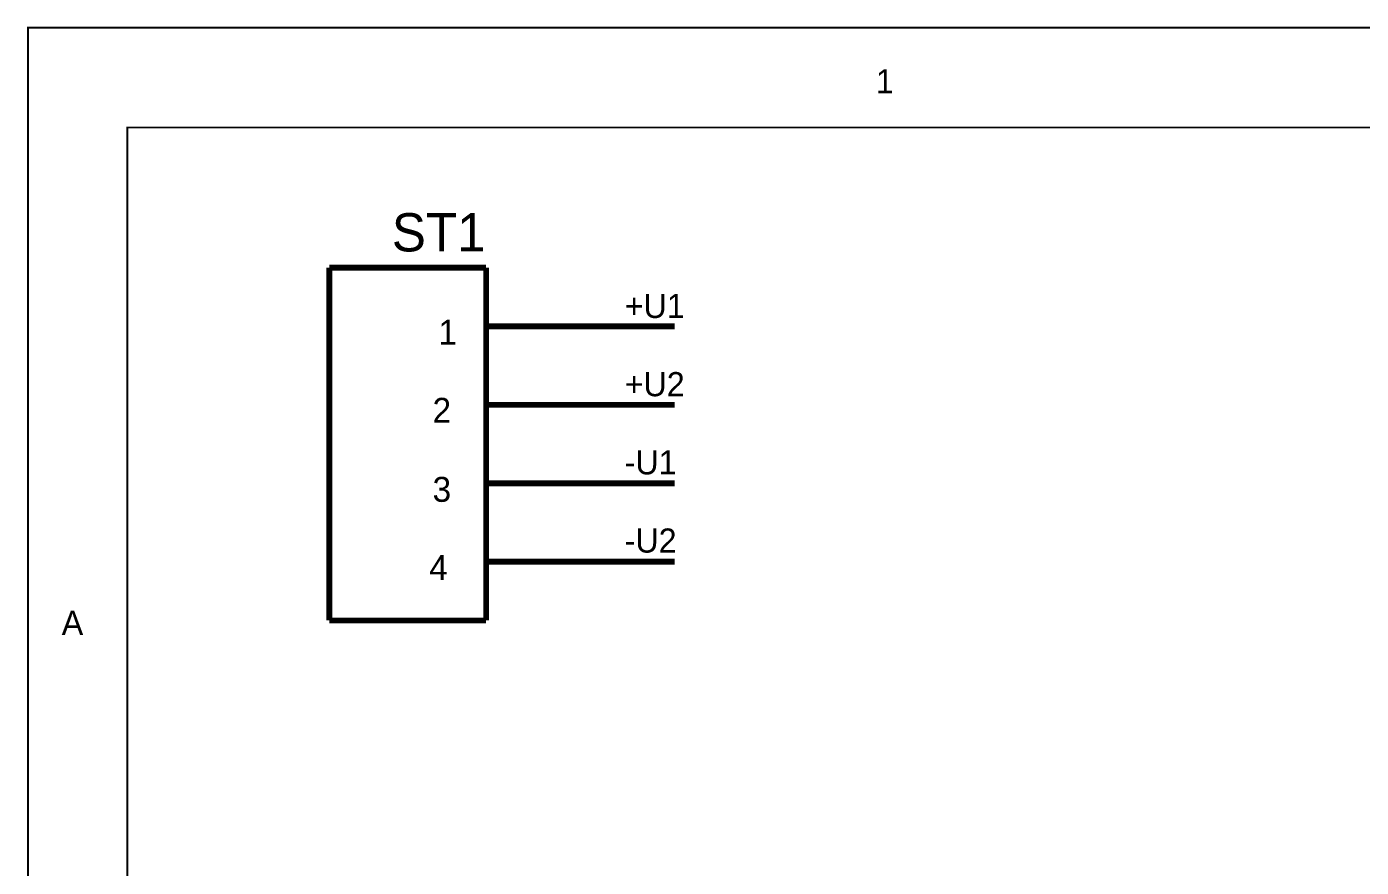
# Model space of a CAD drawing. Header units: millimetres. Extents: x 0 to 20.9, y 0 to 9.5.
# Drawn here: x -0.002 to 2.68, y 7.814 to 9.502 of the extents above; entities that cross this region are included whole.
import ezdxf

# ---------------------------------------------------------------- set-up
doc = ezdxf.new("R2010")
doc.units = ezdxf.units.MM
doc.header["$MEASUREMENT"] = 0
doc.layers.add('Sheet', color=255, linetype='Continuous')

msp = doc.modelspace()

# ---------------------------------------------------------------- linework, layer by layer
at = {"layer": 'Sheet'}
for points, const_width in [([(0.0001, 9.5), (0.2001, 9.5)], 0.0039), ([(0.9213, 9.0181), (0.6064, 9.0181)], 0.0118), ([(0.6064, 9.0181), (0.6064, 8.3094)], 0.0118), ([(0.9213, 8.3094), (0.9213, 9.0181)], 0.0118), ([(1.0001, 8.9), (0.9213, 8.9)], 0.0118), ([(0.9213, 8.9), (1.0001, 8.9)], 0.0118), ([(1.0001, 8.9), (1.3001, 8.9)], 0.0118), ([(0.9213, 8.7425), (1.0001, 8.7425)], 0.0118), ([(0.9213, 8.7425), (1.0001, 8.7425)], 0.0118), ([(1.0001, 8.7425), (1.3001, 8.7425)], 0.0118), ([(1.0001, 8.5849), (0.9213, 8.5849)], 0.0118), ([(0.9213, 8.5849), (1.0001, 8.5849)], 0.0118), ([(1.0001, 8.5849), (1.3001, 8.5849)], 0.0118), ([(0.9213, 8.4275), (1.0001, 8.4275)], 0.0118), ([(0.9213, 8.4275), (1.0001, 8.4275)], 0.0118), ([(1.0001, 8.4275), (1.3001, 8.4275)], 0.0118), ([(0.6064, 8.3094), (0.9213, 8.3094)], 0.0118)]:
    msp.add_lwpolyline(points, dxfattribs=dict(at, const_width=const_width))
at = {"layer": 'Sheet', "const_width": 0.0039}
for points in [[(0.0008, 9.5), (0.0008, 0), (20.8661, 0), (20.8661, 9.5), (0.0008, 9.5), (0.0008, 9.5)], [(0.0008, 9.5), (20.8661, 9.5), (20.8661, 0), (0.0008, 0), (0.0008, 9.5)], [(0.2005, 9.2995), (0.2005, 0.1997), (20.6665, 0.1997), (20.6665, 9.2995), (0.2005, 9.2995), (0.2005, 9.2995)], [(0.2005, 9.2995), (20.6665, 9.2995), (20.6665, 0.1997), (0.2005, 0.1997), (0.2005, 9.2995)]]:
    msp.add_lwpolyline(points, close=True, dxfattribs=at)

# ---------------------------------------------------------------- texts
at = {"layer": 'Sheet'}
for s, height, p in [('1', 0.0485, (1.7042, 9.368)), ('ST1', 0.07686, (0.7318, 9.0506)), ('+U1', 0.04845, (1.1996, 8.9169)), ('1', 0.0501, (0.8254, 8.8634)), ('+U2', 0.04845, (1.1996, 8.7598)), ('2', 0.0501, (0.8137, 8.7064)), ('-U1', 0.04845, (1.1996, 8.6028)), ('3', 0.0501, (0.8137, 8.5477)), ('-U2', 0.04845, (1.1996, 8.4457)), ('4', 0.0501, (0.807, 8.3906)), ('A', 0.0485, (0.0685, 8.2803))]:
    msp.add_text(s, height=height, dxfattribs=at).set_placement(p)

doc.saveas('drawing.dxf')
